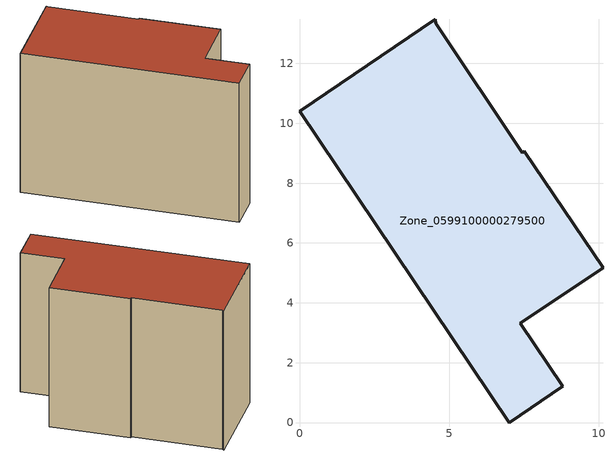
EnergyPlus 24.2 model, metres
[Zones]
Zone_0599100000279500
 floor ground (C_G): 4.53,13.47 4.55,13.35 7.44,9.01 7.51,9.06 10.14,5.18 7.38,3.31 8.8,1.21 7.01,0 0,10.41 z0
 wall outside (C_F): 7.01,0 8.8,1.21 7.38,3.31 10.14,5.18 7.51,9.06 7.44,9.01 4.55,13.35 4.53,13.47 0,10.41 7.01,0 z0:8.86
 roof outside (C_R): 4.55,13.35 4.53,13.47 0,10.41 7.01,0 8.8,1.21 7.38,3.31 10.14,5.18 7.51,9.06 7.44,9.01 z8.86
[BUILDING]
Pand.0599100000279500: North Axis=0; Terrain=City; Loads Convergence Tolerance Value=0.04; Temperature Convergence Tolerance Value=0.4; Solar Distribution=FullExterior; Maximum Number of Warmup Days=25; Minimum Number of Warmup Days=1
[Site:Location]
Rotterdam.The.Hague.AP_ZH_NLD Design_Conditions: Latitude=51.96; Longitude=4.45; Time Zone=1; Elevation=-4.5
[SITE:GROUNDTEMPERATURE:BUILDINGSURFACE]
18, 18, 18, 18, 18, 18, 18, 18, 18, 18, 18, 18
[MATERIAL] Thermal Absorptance=0.9; Solar Absorptance=0.7; Visible Absorptance=0.7
Name | Roughness | Thickness | Conductivity | Density | Specific Heat
G.TC.1975-1991 | MediumSmooth | 0.15 | 0.288461 | 540 | 1210
F.TC.1975-1991 | Rough | 0.3 | 0.230769 | 1920 | 840
R.TC.1975-1991 | MediumRough | 0.2 | 0.153846 | 1500 | 1000
[CONSTRUCTION]
C_G: G.TC.1975-1991
C_F: F.TC.1975-1991
C_R: R.TC.1975-1991
[ZONE]
Zone_0599100000279500: Type=1; Multiplier=1; Ceiling Height=Autocalculate; Volume=Autocalculate; Floor Area=autocalculate; Part of Total Floor Area=Yes
[ZONEINFILTRATION:DESIGNFLOWRATE]
Infil_Zone_0599100000279500: Zone or ZoneList or Space or SpaceList=Zone_0599100000279500; Schedule=AlwaysOn; Design Flow Rate Calculation Method=Flow/Area; Flow Rate per Floor Area=0.003; Constant Term Coefficient=1; Temperature Term Coefficient=0; Velocity Term Coefficient=0; Velocity Squared Term Coefficient=0
[HVACTEMPLATE:ZONE:IDEALLOADSAIRSYSTEM]
Zone_0599100000279500: Maximum Heating Supply Air Temperature=50; Minimum Cooling Supply Air Temperature=13; Maximum Heating Supply Air Humidity Ratio=0.0156; Minimum Cooling Supply Air Humidity Ratio=0.0077; Heating Limit=NoLimit; Cooling Limit=NoLimit; Dehumidification Control Type=ConstantSensibleHeatRatio; Cooling Sensible Heat Ratio=0.7; Dehumidification Setpoint=60; Humidification Control Type=None; Humidification Setpoint=30; Outdoor Air Method=None; Outdoor Air Flow Rate per Person=0.00944; Outdoor Air Flow Rate per Zone Floor Area=0; Outdoor Air Flow Rate per Zone=0; Demand Controlled Ventilation Type=None; Outdoor Air Economizer Type=NoEconomizer; Heat Recovery Type=None; Sensible Heat Recovery Effectiveness=0.7; Latent Heat Recovery Effectiveness=0.65
[ZONECONTROL:THERMOSTAT]
ThermostatControl_Zone_0599100000279500: Zone or ZoneList=Zone_0599100000279500; Control Type Schedule=DualSetpointControlType; Control 1=Thermostat_Zone_0599100000279500; Temperature Difference Between Cutout And Setpoint=0
[THERMOSTATSETPOINT:DUALSETPOINT]
Thermostat_Zone_0599100000279500: Heating Setpoint Temperature Schedule=HeatingSetpoint_Zone_0599100000279500; Cooling Setpoint Temperature Schedule=CoolingSetpoint_Zone_0599100000279500
[SCHEDULE:COMPACT]
HeatingSetpoint_Zone_0599100000279500: Through: 12/31, For: AllDays, Until: 24:00, 21
CoolingSetpoint_Zone_0599100000279500: Through: 12/31, For: AllDays, Until: 24:00, 24
DualSetpointControlType: Through: 12/31, For: AllDays, Until: 24:00, 4
AlwaysOn: Through: 12/31, For: AllDays, Until: 24:00, 1
